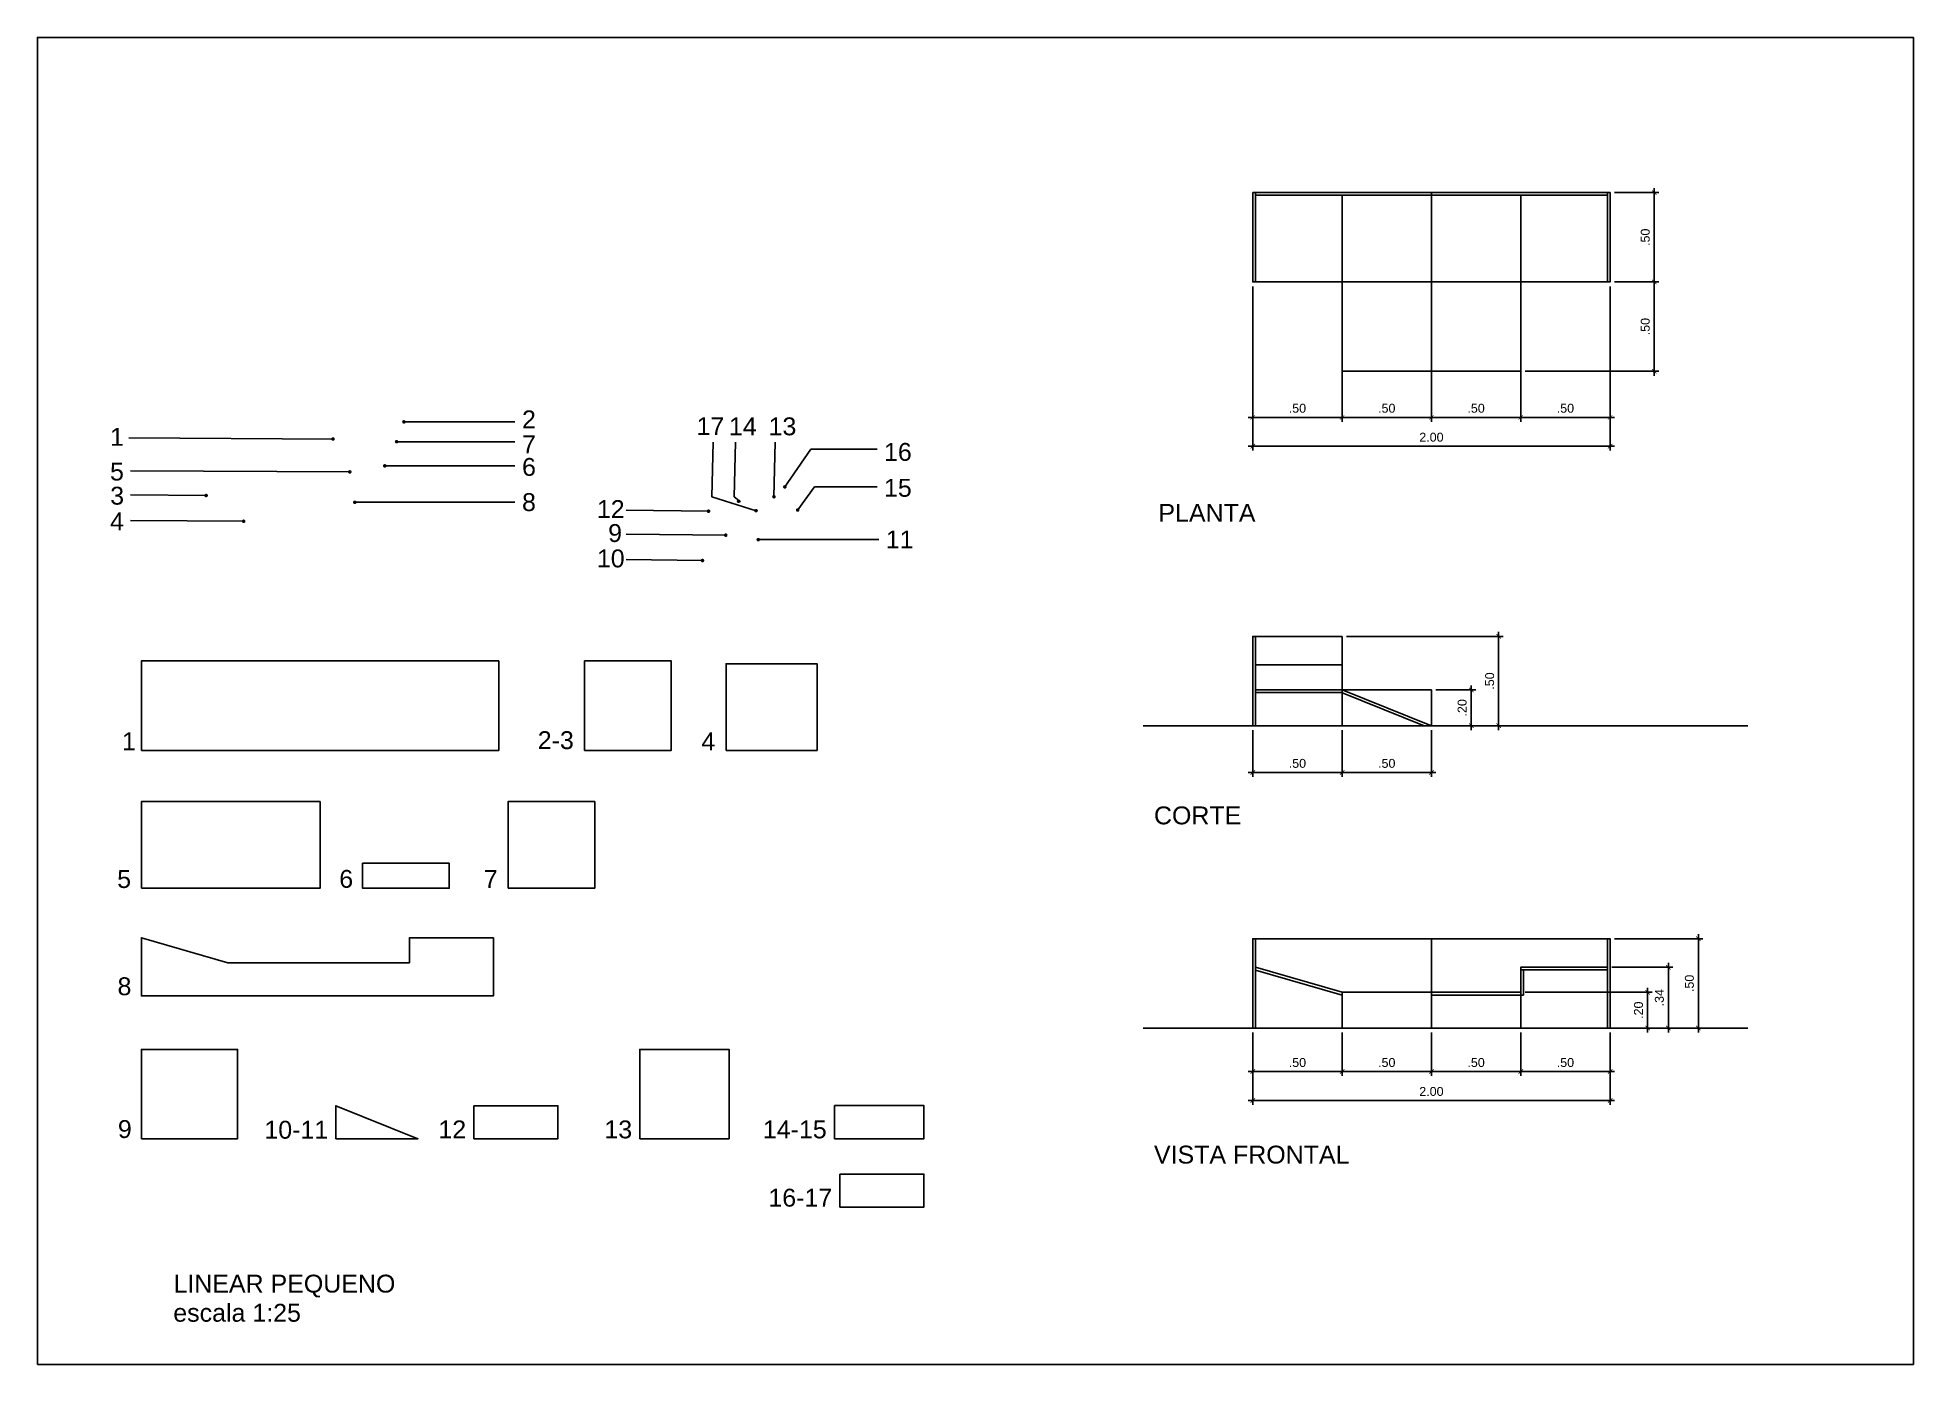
# Model space of a CAD drawing. Header units: metres. Extents: x 0.7 to 73.1, y 0.5 to 38.5.
# Drawn here: x 0.68 to 11.18, y 0.5 to 7.92 of the extents above; entities outside this region: 5.
import ezdxf

# ---------------------------------------------------------------- set-up
doc = ezdxf.new("R2010")
doc.units = ezdxf.units.M
doc.header["$LTSCALE"] = 0.05
doc.header["$MEASUREMENT"] = 0
for name, color, linetype in [('2D-CHAMADAS', 7, 'Continuous'), ('AR-MOBILIARIO', 7, 'Continuous'), ('FLIP_COTA', 1, 'Continuous'), ('FLIP_TXT_02', 2, 'Continuous'), ('UR-CALÇADAS', 7, 'Continuous')]:
    doc.layers.add(name, color=color, linetype=linetype)
doc.styles.add('080-ARIAL-100', font='arial.ttf', dxfattribs={"height": 0.175})
doc.styles.add('Arial', font='arial.ttf')
doc.dimstyles.new('PADR025', dxfattribs={"dimscale": 0, "dimtxt": 0.05, "dimasz": 0.025, "dimexe": 0.025, "dimexo": 0.025, "dimgap": 0.025, "dimtad": 1, "dimzin": 5, "dimdsep": 46, "dimtxsty": 'Arial', "dimblk1": 'ARCHTICK', "dimblk2": 'ARCHTICK', "dimsah": 1, "dimcen": 0.025, "dimdle": 0.025, "dimclrd": 12, "dimclre": 12, "dimclrt": 12, "dimadec": 0, "dimazin": 0, "dimtfac": 1, "dimtix": 1, "dimtmove": 2, "dimatfit": 3, "dimldrblk": 'ORIGIN', "dimfxl": 0.05, "dimtolj": 1, "dimtzin": 5, "dimarcsym": 0})
pattern_1 = [(10, (0, 0), (-0.01562834, 0.0886327), [])]

# ---------------------------------------------------------------- blocks, each defined once
blk = doc.blocks.new('_ArchTick')
at = {"color": 0, "linetype": 'ByBlock', "const_width": 0.15}
blk.add_lwpolyline([(-0.5, -0.5), (0.5, 0.5)], dxfattribs=at)
blk = doc.blocks.new('*D68')
at = {"layer": 'DEFPOINTS', "color": 0, "ltscale": 10, "transparency": 16777216}
for p in [(9.465, 2.721), (9.806, 2.721), (9.98, 2.381)]:
    blk.add_point(p, dxfattribs=at)
at = {"layer": 'FLIP_COTA', "color": 12, "lineweight": -2, "ltscale": 10, "transparency": 16777216}
for p, q in [((9.806, 2.356), (9.806, 2.746)), ((9.49, 2.721), (9.831, 2.721)), ((9.955, 2.381), (9.781, 2.381))]:
    blk.add_line(p, q, dxfattribs=at)
at = {"layer": 'FLIP_COTA', "color": 12, "lineweight": -2, "ltscale": 10, "transparency": 16777216, "xscale": 0.025, "yscale": 0.025, "zscale": 0.025}
for p, rotation in [((9.806, 2.721), 90), ((9.806, 2.381), 270)]:
    blk.add_blockref('_ArchTick', p, dxfattribs=dict(at, rotation=rotation))
at = {"layer": 'FLIP_COTA', "color": 12, "ltscale": 10, "transparency": 16777216, "insert": (9.756, 2.551), "char_height": 0.05, "attachment_point": 5, "rotation": 90, "style": 'Arial'}
blk.add_mtext('\\A1;.34', dxfattribs=at)
blk = doc.blocks.new('_Origin')
at = {"color": 0, "linetype": 'ByBlock', "lineweight": -2}
blk.add_line((0, 0), (-1, 0), dxfattribs=at)
blk.add_circle((0, 0), 0.5, dxfattribs=at)
blk = doc.blocks.new('*D69')
at = {"layer": 'DEFPOINTS', "color": 0, "ltscale": 10, "transparency": 16777216}
for p in [(7.48, 2.381), (7.98, 2.381), (7.98, 2.138)]:
    blk.add_point(p, dxfattribs=at)
at = {"layer": 'FLIP_COTA', "color": 12, "lineweight": -2, "ltscale": 10, "transparency": 16777216}
for p, q in [((7.48, 2.356), (7.48, 2.113)), ((7.98, 2.356), (7.98, 2.113)), ((7.455, 2.138), (8.005, 2.138))]:
    blk.add_line(p, q, dxfattribs=at)
at = {"layer": 'FLIP_COTA', "color": 12, "lineweight": -2, "ltscale": 10, "transparency": 16777216, "xscale": 0.025, "yscale": 0.025, "zscale": 0.025, "rotation": 180}
blk.add_blockref('_ArchTick', (7.48, 2.138), dxfattribs=at)
at = {"layer": 'FLIP_COTA', "color": 12, "lineweight": -2, "ltscale": 10, "transparency": 16777216, "xscale": 0.025, "yscale": 0.025, "zscale": 0.025}
blk.add_blockref('_ArchTick', (7.98, 2.138), dxfattribs=at)
at = {"layer": 'FLIP_COTA', "color": 12, "ltscale": 10, "transparency": 16777216, "insert": (7.73, 2.188), "char_height": 0.05, "attachment_point": 5, "style": 'Arial'}
blk.add_mtext('\\A1;.50', dxfattribs=at)
blk = doc.blocks.new('*D70')
at = {"layer": 'DEFPOINTS', "color": 0, "ltscale": 10, "transparency": 16777216}
for p in [(7.98, 2.381), (8.48, 2.381), (8.48, 2.138)]:
    blk.add_point(p, dxfattribs=at)
at = {"layer": 'FLIP_COTA', "color": 12, "lineweight": -2, "ltscale": 10, "transparency": 16777216}
for p, q in [((7.98, 2.356), (7.98, 2.113)), ((8.48, 2.356), (8.48, 2.113)), ((7.955, 2.138), (8.505, 2.138))]:
    blk.add_line(p, q, dxfattribs=at)
at = {"layer": 'FLIP_COTA', "color": 12, "lineweight": -2, "ltscale": 10, "transparency": 16777216, "xscale": 0.025, "yscale": 0.025, "zscale": 0.025, "rotation": 180}
blk.add_blockref('_ArchTick', (7.98, 2.138), dxfattribs=at)
at = {"layer": 'FLIP_COTA', "color": 12, "lineweight": -2, "ltscale": 10, "transparency": 16777216, "xscale": 0.025, "yscale": 0.025, "zscale": 0.025}
blk.add_blockref('_ArchTick', (8.48, 2.138), dxfattribs=at)
at = {"layer": 'FLIP_COTA', "color": 12, "ltscale": 10, "transparency": 16777216, "insert": (8.23, 2.188), "char_height": 0.05, "attachment_point": 5, "style": 'Arial'}
blk.add_mtext('\\A1;.50', dxfattribs=at)
blk = doc.blocks.new('*D71')
at = {"layer": 'DEFPOINTS', "color": 0, "ltscale": 10, "transparency": 16777216}
for p in [(8.98, 2.381), (9.48, 2.381), (9.48, 2.138)]:
    blk.add_point(p, dxfattribs=at)
at = {"layer": 'FLIP_COTA', "color": 12, "lineweight": -2, "ltscale": 10, "transparency": 16777216}
for p, q in [((8.98, 2.356), (8.98, 2.113)), ((9.48, 2.356), (9.48, 2.113)), ((8.955, 2.138), (9.505, 2.138))]:
    blk.add_line(p, q, dxfattribs=at)
at = {"layer": 'FLIP_COTA', "color": 12, "lineweight": -2, "ltscale": 10, "transparency": 16777216, "xscale": 0.025, "yscale": 0.025, "zscale": 0.025, "rotation": 180}
blk.add_blockref('_ArchTick', (8.98, 2.138), dxfattribs=at)
at = {"layer": 'FLIP_COTA', "color": 12, "lineweight": -2, "ltscale": 10, "transparency": 16777216, "xscale": 0.025, "yscale": 0.025, "zscale": 0.025}
blk.add_blockref('_ArchTick', (9.48, 2.138), dxfattribs=at)
at = {"layer": 'FLIP_COTA', "color": 12, "ltscale": 10, "transparency": 16777216, "insert": (9.23, 2.188), "char_height": 0.05, "attachment_point": 5, "style": 'Arial'}
blk.add_mtext('\\A1;.50', dxfattribs=at)
blk = doc.blocks.new('*D72')
at = {"layer": 'DEFPOINTS', "color": 0, "ltscale": 10, "transparency": 16777216}
for p in [(7.48, 2.381), (9.48, 2.381), (9.48, 1.976)]:
    blk.add_point(p, dxfattribs=at)
at = {"layer": 'FLIP_COTA', "color": 12, "lineweight": -2, "ltscale": 10, "transparency": 16777216}
for p, q in [((7.48, 2.356), (7.48, 1.951)), ((9.48, 2.356), (9.48, 1.951)), ((7.455, 1.976), (9.505, 1.976))]:
    blk.add_line(p, q, dxfattribs=at)
at = {"layer": 'FLIP_COTA', "color": 12, "lineweight": -2, "ltscale": 10, "transparency": 16777216, "xscale": 0.025, "yscale": 0.025, "zscale": 0.025, "rotation": 180}
blk.add_blockref('_ArchTick', (7.48, 1.976), dxfattribs=at)
at = {"layer": 'FLIP_COTA', "color": 12, "lineweight": -2, "ltscale": 10, "transparency": 16777216, "xscale": 0.025, "yscale": 0.025, "zscale": 0.025}
blk.add_blockref('_ArchTick', (9.48, 1.976), dxfattribs=at)
at = {"layer": 'FLIP_COTA', "color": 12, "ltscale": 10, "transparency": 16777216, "insert": (8.48, 2.026), "char_height": 0.05, "attachment_point": 5, "style": 'Arial'}
blk.add_mtext('\\A1;2.00', dxfattribs=at)
blk = doc.blocks.new('*D73')
at = {"layer": 'DEFPOINTS', "color": 0, "ltscale": 10, "transparency": 16777216}
for p in [(8.48, 2.381), (8.98, 2.381), (8.98, 2.138)]:
    blk.add_point(p, dxfattribs=at)
at = {"layer": 'FLIP_COTA', "color": 12, "lineweight": -2, "ltscale": 10, "transparency": 16777216}
for p, q in [((8.48, 2.356), (8.48, 2.113)), ((8.98, 2.356), (8.98, 2.113)), ((8.455, 2.138), (9.005, 2.138))]:
    blk.add_line(p, q, dxfattribs=at)
at = {"layer": 'FLIP_COTA', "color": 12, "lineweight": -2, "ltscale": 10, "transparency": 16777216, "xscale": 0.025, "yscale": 0.025, "zscale": 0.025, "rotation": 180}
blk.add_blockref('_ArchTick', (8.48, 2.138), dxfattribs=at)
at = {"layer": 'FLIP_COTA', "color": 12, "lineweight": -2, "ltscale": 10, "transparency": 16777216, "xscale": 0.025, "yscale": 0.025, "zscale": 0.025}
blk.add_blockref('_ArchTick', (8.98, 2.138), dxfattribs=at)
at = {"layer": 'FLIP_COTA', "color": 12, "ltscale": 10, "transparency": 16777216, "insert": (8.73, 2.188), "char_height": 0.05, "attachment_point": 5, "style": 'Arial'}
blk.add_mtext('\\A1;.50', dxfattribs=at)
blk = doc.blocks.new('*D74')
at = {"layer": 'DEFPOINTS', "color": 0, "ltscale": 10, "transparency": 16777216}
for p in [(9.48, 2.881), (9.974, 2.881), (9.98, 2.381)]:
    blk.add_point(p, dxfattribs=at)
at = {"layer": 'FLIP_COTA', "color": 12, "lineweight": -2, "ltscale": 10, "transparency": 16777216}
for p, q in [((9.505, 2.881), (9.999, 2.881)), ((9.974, 2.356), (9.974, 2.906)), ((9.955, 2.381), (9.949, 2.381))]:
    blk.add_line(p, q, dxfattribs=at)
at = {"layer": 'FLIP_COTA', "color": 12, "lineweight": -2, "ltscale": 10, "transparency": 16777216, "xscale": 0.025, "yscale": 0.025, "zscale": 0.025}
for p, rotation in [((9.974, 2.881), 90), ((9.974, 2.381), 270)]:
    blk.add_blockref('_ArchTick', p, dxfattribs=dict(at, rotation=rotation))
at = {"layer": 'FLIP_COTA', "color": 12, "ltscale": 10, "transparency": 16777216, "insert": (9.924, 2.631), "char_height": 0.05, "attachment_point": 5, "rotation": 90, "style": 'Arial'}
blk.add_mtext('\\A1;.50', dxfattribs=at)
blk = doc.blocks.new('*D75')
at = {"layer": 'DEFPOINTS', "color": 0, "ltscale": 10, "transparency": 16777216}
for p in [(8.98, 2.581), (9.69, 2.581), (9.863, 2.381)]:
    blk.add_point(p, dxfattribs=at)
at = {"layer": 'FLIP_COTA', "color": 12, "lineweight": -2, "ltscale": 10, "transparency": 16777216}
for p, q in [((9.005, 2.581), (9.715, 2.581)), ((9.69, 2.356), (9.69, 2.606)), ((9.838, 2.381), (9.665, 2.381))]:
    blk.add_line(p, q, dxfattribs=at)
at = {"layer": 'FLIP_COTA', "color": 12, "lineweight": -2, "ltscale": 10, "transparency": 16777216, "xscale": 0.025, "yscale": 0.025, "zscale": 0.025}
for p, rotation in [((9.69, 2.581), 90), ((9.69, 2.381), 270)]:
    blk.add_blockref('_ArchTick', p, dxfattribs=dict(at, rotation=rotation))
at = {"layer": 'FLIP_COTA', "color": 12, "ltscale": 10, "transparency": 16777216, "insert": (9.639, 2.481), "char_height": 0.05, "attachment_point": 5, "rotation": 90, "style": 'Arial'}
blk.add_mtext('\\A1;.20', dxfattribs=at)
blk = doc.blocks.new('*D76')
at = {"layer": 'DEFPOINTS', "color": 0, "ltscale": 10, "transparency": 16777216}
for p in [(7.98, 6.556), (8.48, 6.556), (8.48, 5.798)]:
    blk.add_point(p, dxfattribs=at)
at = {"layer": 'FLIP_COTA', "color": 12, "lineweight": -2, "ltscale": 10, "transparency": 16777216}
for p, q in [((7.98, 6.531), (7.98, 5.773)), ((8.48, 6.531), (8.48, 5.773)), ((7.955, 5.798), (8.505, 5.798))]:
    blk.add_line(p, q, dxfattribs=at)
at = {"layer": 'FLIP_COTA', "color": 12, "lineweight": -2, "ltscale": 10, "transparency": 16777216, "xscale": 0.025, "yscale": 0.025, "zscale": 0.025, "rotation": 180}
blk.add_blockref('_ArchTick', (7.98, 5.798), dxfattribs=at)
at = {"layer": 'FLIP_COTA', "color": 12, "lineweight": -2, "ltscale": 10, "transparency": 16777216, "xscale": 0.025, "yscale": 0.025, "zscale": 0.025}
blk.add_blockref('_ArchTick', (8.48, 5.798), dxfattribs=at)
at = {"layer": 'FLIP_COTA', "color": 12, "ltscale": 10, "transparency": 16777216, "insert": (8.23, 5.849), "char_height": 0.05, "attachment_point": 5, "style": 'Arial'}
blk.add_mtext('\\A1;.50', dxfattribs=at)
blk = doc.blocks.new('*D77')
at = {"layer": 'DEFPOINTS', "color": 0, "ltscale": 10, "transparency": 16777216}
for p in [(7.48, 6.556), (9.48, 6.556), (9.48, 5.637)]:
    blk.add_point(p, dxfattribs=at)
at = {"layer": 'FLIP_COTA', "color": 12, "lineweight": -2, "ltscale": 10, "transparency": 16777216}
for p, q in [((7.48, 6.531), (7.48, 5.612)), ((9.48, 6.531), (9.48, 5.612)), ((7.455, 5.637), (9.505, 5.637))]:
    blk.add_line(p, q, dxfattribs=at)
at = {"layer": 'FLIP_COTA', "color": 12, "lineweight": -2, "ltscale": 10, "transparency": 16777216, "xscale": 0.025, "yscale": 0.025, "zscale": 0.025, "rotation": 180}
blk.add_blockref('_ArchTick', (7.48, 5.637), dxfattribs=at)
at = {"layer": 'FLIP_COTA', "color": 12, "lineweight": -2, "ltscale": 10, "transparency": 16777216, "xscale": 0.025, "yscale": 0.025, "zscale": 0.025}
blk.add_blockref('_ArchTick', (9.48, 5.637), dxfattribs=at)
at = {"layer": 'FLIP_COTA', "color": 12, "ltscale": 10, "transparency": 16777216, "insert": (8.48, 5.687), "char_height": 0.05, "attachment_point": 5, "style": 'Arial'}
blk.add_mtext('\\A1;2.00', dxfattribs=at)
blk = doc.blocks.new('*D78')
at = {"layer": 'DEFPOINTS', "color": 0, "ltscale": 10, "transparency": 16777216}
for p in [(7.48, 6.556), (7.98, 6.556), (7.98, 5.798)]:
    blk.add_point(p, dxfattribs=at)
at = {"layer": 'FLIP_COTA', "color": 12, "lineweight": -2, "ltscale": 10, "transparency": 16777216}
for p, q in [((7.48, 6.531), (7.48, 5.773)), ((7.98, 6.531), (7.98, 5.773)), ((7.455, 5.798), (8.005, 5.798))]:
    blk.add_line(p, q, dxfattribs=at)
at = {"layer": 'FLIP_COTA', "color": 12, "lineweight": -2, "ltscale": 10, "transparency": 16777216, "xscale": 0.025, "yscale": 0.025, "zscale": 0.025, "rotation": 180}
blk.add_blockref('_ArchTick', (7.48, 5.798), dxfattribs=at)
at = {"layer": 'FLIP_COTA', "color": 12, "lineweight": -2, "ltscale": 10, "transparency": 16777216, "xscale": 0.025, "yscale": 0.025, "zscale": 0.025}
blk.add_blockref('_ArchTick', (7.98, 5.798), dxfattribs=at)
at = {"layer": 'FLIP_COTA', "color": 12, "ltscale": 10, "transparency": 16777216, "insert": (7.73, 5.849), "char_height": 0.05, "attachment_point": 5, "style": 'Arial'}
blk.add_mtext('\\A1;.50', dxfattribs=at)
blk = doc.blocks.new('*D79')
at = {"layer": 'DEFPOINTS', "color": 0, "ltscale": 10, "transparency": 16777216}
for p in [(8.98, 6.556), (9.48, 6.556), (9.48, 5.798)]:
    blk.add_point(p, dxfattribs=at)
at = {"layer": 'FLIP_COTA', "color": 12, "lineweight": -2, "ltscale": 10, "transparency": 16777216}
for p, q in [((8.98, 6.531), (8.98, 5.773)), ((9.48, 6.531), (9.48, 5.773)), ((8.955, 5.798), (9.505, 5.798))]:
    blk.add_line(p, q, dxfattribs=at)
at = {"layer": 'FLIP_COTA', "color": 12, "lineweight": -2, "ltscale": 10, "transparency": 16777216, "xscale": 0.025, "yscale": 0.025, "zscale": 0.025, "rotation": 180}
blk.add_blockref('_ArchTick', (8.98, 5.798), dxfattribs=at)
at = {"layer": 'FLIP_COTA', "color": 12, "lineweight": -2, "ltscale": 10, "transparency": 16777216, "xscale": 0.025, "yscale": 0.025, "zscale": 0.025}
blk.add_blockref('_ArchTick', (9.48, 5.798), dxfattribs=at)
at = {"layer": 'FLIP_COTA', "color": 12, "ltscale": 10, "transparency": 16777216, "insert": (9.23, 5.849), "char_height": 0.05, "attachment_point": 5, "style": 'Arial'}
blk.add_mtext('\\A1;.50', dxfattribs=at)
blk = doc.blocks.new('*D80')
at = {"layer": 'DEFPOINTS', "color": 0, "ltscale": 10, "transparency": 16777216}
for p in [(8.48, 6.556), (8.98, 6.556), (8.98, 5.798)]:
    blk.add_point(p, dxfattribs=at)
at = {"layer": 'FLIP_COTA', "color": 12, "lineweight": -2, "ltscale": 10, "transparency": 16777216}
for p, q in [((8.48, 6.531), (8.48, 5.773)), ((8.98, 6.531), (8.98, 5.773)), ((8.455, 5.798), (9.005, 5.798))]:
    blk.add_line(p, q, dxfattribs=at)
at = {"layer": 'FLIP_COTA', "color": 12, "lineweight": -2, "ltscale": 10, "transparency": 16777216, "xscale": 0.025, "yscale": 0.025, "zscale": 0.025, "rotation": 180}
blk.add_blockref('_ArchTick', (8.48, 5.798), dxfattribs=at)
at = {"layer": 'FLIP_COTA', "color": 12, "lineweight": -2, "ltscale": 10, "transparency": 16777216, "xscale": 0.025, "yscale": 0.025, "zscale": 0.025}
blk.add_blockref('_ArchTick', (8.98, 5.798), dxfattribs=at)
at = {"layer": 'FLIP_COTA', "color": 12, "ltscale": 10, "transparency": 16777216, "insert": (8.73, 5.849), "char_height": 0.05, "attachment_point": 5, "style": 'Arial'}
blk.add_mtext('\\A1;.50', dxfattribs=at)
blk = doc.blocks.new('*D81')
at = {"layer": 'DEFPOINTS', "color": 0, "ltscale": 10, "transparency": 16777216}
for p in [(9.48, 7.056), (9.727, 7.056), (9.48, 6.556)]:
    blk.add_point(p, dxfattribs=at)
at = {"layer": 'FLIP_COTA', "color": 12, "lineweight": -2, "ltscale": 10, "transparency": 16777216}
for p, q in [((9.505, 7.056), (9.752, 7.056)), ((9.727, 6.531), (9.727, 7.081)), ((9.505, 6.556), (9.752, 6.556))]:
    blk.add_line(p, q, dxfattribs=at)
at = {"layer": 'FLIP_COTA', "color": 12, "lineweight": -2, "ltscale": 10, "transparency": 16777216, "xscale": 0.025, "yscale": 0.025, "zscale": 0.025}
for p, rotation in [((9.727, 7.056), 90), ((9.727, 6.556), 270)]:
    blk.add_blockref('_ArchTick', p, dxfattribs=dict(at, rotation=rotation))
at = {"layer": 'FLIP_COTA', "color": 12, "ltscale": 10, "transparency": 16777216, "insert": (9.677, 6.806), "char_height": 0.05, "attachment_point": 5, "rotation": 90, "style": 'Arial'}
blk.add_mtext('\\A1;.50', dxfattribs=at)
blk = doc.blocks.new('*D82')
at = {"layer": 'DEFPOINTS', "color": 0, "ltscale": 10, "transparency": 16777216}
for p in [(9.48, 6.556), (9.727, 6.556), (8.98, 6.056)]:
    blk.add_point(p, dxfattribs=at)
at = {"layer": 'FLIP_COTA', "color": 12, "lineweight": -2, "ltscale": 10, "transparency": 16777216}
for p, q in [((9.505, 6.556), (9.752, 6.556)), ((9.727, 6.031), (9.727, 6.581)), ((9.005, 6.056), (9.752, 6.056))]:
    blk.add_line(p, q, dxfattribs=at)
at = {"layer": 'FLIP_COTA', "color": 12, "lineweight": -2, "ltscale": 10, "transparency": 16777216, "xscale": 0.025, "yscale": 0.025, "zscale": 0.025}
for p, rotation in [((9.727, 6.556), 90), ((9.727, 6.056), 270)]:
    blk.add_blockref('_ArchTick', p, dxfattribs=dict(at, rotation=rotation))
at = {"layer": 'FLIP_COTA', "color": 12, "ltscale": 10, "transparency": 16777216, "insert": (9.677, 6.306), "char_height": 0.05, "attachment_point": 5, "rotation": 90, "style": 'Arial'}
blk.add_mtext('\\A1;.50', dxfattribs=at)
blk = doc.blocks.new('*D83')
at = {"layer": 'DEFPOINTS', "color": 0, "ltscale": 10, "transparency": 16777216}
for p in [(7.48, 4.073), (7.98, 4.073), (7.98, 3.811)]:
    blk.add_point(p, dxfattribs=at)
at = {"layer": 'FLIP_COTA', "color": 12, "lineweight": -2, "ltscale": 10, "transparency": 16777216}
for p, q in [((7.48, 4.048), (7.48, 3.786)), ((7.98, 4.048), (7.98, 3.786)), ((7.455, 3.811), (8.005, 3.811))]:
    blk.add_line(p, q, dxfattribs=at)
at = {"layer": 'FLIP_COTA', "color": 12, "lineweight": -2, "ltscale": 10, "transparency": 16777216, "xscale": 0.025, "yscale": 0.025, "zscale": 0.025, "rotation": 180}
blk.add_blockref('_ArchTick', (7.48, 3.811), dxfattribs=at)
at = {"layer": 'FLIP_COTA', "color": 12, "lineweight": -2, "ltscale": 10, "transparency": 16777216, "xscale": 0.025, "yscale": 0.025, "zscale": 0.025}
blk.add_blockref('_ArchTick', (7.98, 3.811), dxfattribs=at)
at = {"layer": 'FLIP_COTA', "color": 12, "ltscale": 10, "transparency": 16777216, "insert": (7.73, 3.862), "char_height": 0.05, "attachment_point": 5, "style": 'Arial'}
blk.add_mtext('\\A1;.50', dxfattribs=at)
blk = doc.blocks.new('*D84')
at = {"layer": 'DEFPOINTS', "color": 0, "ltscale": 10, "transparency": 16777216}
for p in [(7.98, 4.073), (8.48, 4.073), (8.48, 3.811)]:
    blk.add_point(p, dxfattribs=at)
at = {"layer": 'FLIP_COTA', "color": 12, "lineweight": -2, "ltscale": 10, "transparency": 16777216}
for p, q in [((7.98, 4.048), (7.98, 3.786)), ((8.48, 4.048), (8.48, 3.786)), ((7.955, 3.811), (8.505, 3.811))]:
    blk.add_line(p, q, dxfattribs=at)
at = {"layer": 'FLIP_COTA', "color": 12, "lineweight": -2, "ltscale": 10, "transparency": 16777216, "xscale": 0.025, "yscale": 0.025, "zscale": 0.025, "rotation": 180}
blk.add_blockref('_ArchTick', (7.98, 3.811), dxfattribs=at)
at = {"layer": 'FLIP_COTA', "color": 12, "lineweight": -2, "ltscale": 10, "transparency": 16777216, "xscale": 0.025, "yscale": 0.025, "zscale": 0.025}
blk.add_blockref('_ArchTick', (8.48, 3.811), dxfattribs=at)
at = {"layer": 'FLIP_COTA', "color": 12, "ltscale": 10, "transparency": 16777216, "insert": (8.23, 3.862), "char_height": 0.05, "attachment_point": 5, "style": 'Arial'}
blk.add_mtext('\\A1;.50', dxfattribs=at)
blk = doc.blocks.new('*D85')
at = {"layer": 'DEFPOINTS', "color": 0, "ltscale": 10, "transparency": 16777216}
for p in [(7.98, 4.573), (8.856, 4.573), (7.98, 4.073)]:
    blk.add_point(p, dxfattribs=at)
at = {"layer": 'FLIP_COTA', "color": 12, "lineweight": -2, "ltscale": 10, "transparency": 16777216}
for p, q in [((8.005, 4.573), (8.881, 4.573)), ((8.856, 4.048), (8.856, 4.598)), ((8.005, 4.073), (8.881, 4.073))]:
    blk.add_line(p, q, dxfattribs=at)
at = {"layer": 'FLIP_COTA', "color": 12, "lineweight": -2, "ltscale": 10, "transparency": 16777216, "xscale": 0.025, "yscale": 0.025, "zscale": 0.025}
for p, rotation in [((8.856, 4.573), 90), ((8.856, 4.073), 270)]:
    blk.add_blockref('_ArchTick', p, dxfattribs=dict(at, rotation=rotation))
at = {"layer": 'FLIP_COTA', "color": 12, "ltscale": 10, "transparency": 16777216, "insert": (8.806, 4.323), "char_height": 0.05, "attachment_point": 5, "rotation": 90, "style": 'Arial'}
blk.add_mtext('\\A1;.50', dxfattribs=at)
blk = doc.blocks.new('*D86')
at = {"layer": 'DEFPOINTS', "color": 0, "ltscale": 10, "transparency": 16777216}
for p in [(8.48, 4.273), (8.703, 4.273), (7.827, 4.073)]:
    blk.add_point(p, dxfattribs=at)
at = {"layer": 'FLIP_COTA', "color": 12, "lineweight": -2, "ltscale": 10, "transparency": 16777216}
for p, q in [((8.505, 4.273), (8.728, 4.273)), ((8.703, 4.048), (8.703, 4.298)), ((7.852, 4.073), (8.728, 4.073))]:
    blk.add_line(p, q, dxfattribs=at)
at = {"layer": 'FLIP_COTA', "color": 12, "lineweight": -2, "ltscale": 10, "transparency": 16777216, "xscale": 0.025, "yscale": 0.025, "zscale": 0.025}
for p, rotation in [((8.703, 4.273), 90), ((8.703, 4.073), 270)]:
    blk.add_blockref('_ArchTick', p, dxfattribs=dict(at, rotation=rotation))
at = {"layer": 'FLIP_COTA', "color": 12, "ltscale": 10, "transparency": 16777216, "insert": (8.652, 4.173), "char_height": 0.05, "attachment_point": 5, "rotation": 90, "style": 'Arial'}
blk.add_mtext('\\A1;.20', dxfattribs=at)

msp = doc.modelspace()

# ---------------------------------------------------------------- hatches: boundary and pattern name
at = {"layer": 'AR-MOBILIARIO', "linetype": 'Continuous', "lineweight": 0, "true_color": 0x5d5d5d}
h = msp.add_hatch(dxfattribs=at)
h.set_pattern_fill('MADEIRA_1', color=251, style=0, pattern_type=2)
h.set_pattern_definition(pattern_1)
h.paths.add_polyline_path([(35.991, 24.851), (35.978, 24.867), (35.532, 24.762), (35.533, 24.751), (35.539, 24.746), (35.547, 24.747)])
h = msp.add_hatch(dxfattribs=at)
h.set_pattern_fill('MADEIRA_1', color=251, style=0, pattern_type=2)
h.set_pattern_definition(pattern_1)
h.paths.add_polyline_path([(35.53, 24.777), (35.537, 24.764), (35.544, 24.765)])
h = msp.add_hatch(dxfattribs=at)
h.set_pattern_fill('MADEIRA_1', color=251, style=0, pattern_type=2)
h.set_pattern_definition(pattern_1)
h.paths.add_polyline_path([(35.532, 24.762), (35.537, 24.764), (35.53, 24.777)])
h = msp.add_hatch(dxfattribs=at)
h.set_pattern_fill('MADEIRA_1', color=251, style=0, pattern_type=2)
h.set_pattern_definition(pattern_1)
h.paths.add_polyline_path([(35.863, 24.471), (35.865, 24.493), (35.858, 24.499), (35.841, 24.489)])
at = {"layer": 'UR-CALÇADAS', "linetype": 'Continuous', "lineweight": 0, "true_color": 0x55697f}
msp.add_hatch(color=147, dxfattribs=at).paths.add_polyline_path([(73.119, 38.452), (73.103, 38.424, 0.005311)])

# ---------------------------------------------------------------- linework, layer by layer
at = {"layer": '2D-CHAMADAS', "color": 2}
for p, q in [((7.98, 6.556), (7.98, 7.041)), ((7.98, 6.556), (7.98, 7.041)), ((8.98, 6.556), (8.98, 7.041)), ((9.48, 6.556), (9.48, 7.041)), ((7.48, 4.573), (7.98, 4.573)), ((7.98, 4.573), (7.98, 4.073)), ((7.495, 4.273), (7.98, 4.273)), ((7.98, 4.273), (8.48, 4.073)), ((7.48, 4.073), (8.48, 4.073)), ((8.48, 2.881), (7.48, 2.881)), ((8.48, 2.581), (8.48, 2.881)), ((8.48, 2.581), (8.48, 2.881)), ((8.48, 2.581), (8.48, 2.881)), ((8.48, 2.581), (8.48, 2.881)), ((8.48, 2.881), (9.48, 2.881)), ((7.98, 2.581), (7.495, 2.721))]:
    msp.add_line(p, q, dxfattribs=at)
at = {"layer": '2D-CHAMADAS', "color": 1}
for p, q in [((1.19, 5.684), (2.332, 5.677)), ((2.729, 5.773), (3.35, 5.773)), ((2.688, 5.662), (3.35, 5.662)), ((4.459, 5.66), (4.452, 5.354)), ((4.584, 5.66), (4.578, 5.354)), ((4.806, 5.66), (4.8, 5.354)), ((5.007, 5.62), (4.858, 5.404)), ((5.007, 5.62), (5.377, 5.62)), ((1.199, 5.5), (2.426, 5.493)), ((2.622, 5.527), (3.35, 5.527)), ((1.199, 5.364), (1.622, 5.361)), ((5.027, 5.41), (4.933, 5.28)), ((5.027, 5.41), (5.377, 5.41)), ((2.454, 5.323), (3.35, 5.323)), ((3.972, 5.279), (4.434, 5.273)), ((4.452, 5.354), (4.7, 5.276)), ((4.578, 5.354), (4.612, 5.326)), ((1.199, 5.221), (1.832, 5.217)), ((3.972, 5.145), (4.53, 5.139)), ((4.712, 5.114), (5.387, 5.114)), ((3.972, 5.003), (4.4, 4.997)), ((7.495, 4.413), (7.98, 4.413)), ((7.495, 4.258), (7.977, 4.258)), ((7.977, 4.258), (8.44, 4.073)), ((7.98, 4.273), (8.48, 4.273)), ((8.48, 4.073), (8.48, 4.273)), ((7.98, 2.565), (7.495, 2.705)), ((8.98, 2.706), (9.465, 2.706)), ((8.48, 2.566), (8.98, 2.566))]:
    msp.add_line(p, q, dxfattribs=at)
at = {"layer": '2D-CHAMADAS', "color": 4}
for p, q in [((6.867, 4.073), (10.251, 4.073)), ((6.867, 2.381), (10.251, 2.381))]:
    msp.add_line(p, q, dxfattribs=at)
at = {"layer": '2D-CHAMADAS', "color": 2}
for points in [[(7.48, 7.056), (7.495, 7.056), (7.495, 6.556), (7.48, 6.556)], [(7.495, 7.056), (8.48, 7.056), (8.48, 7.041), (7.495, 7.041)], [(7.495, 7.041), (8.48, 7.041), (8.48, 6.556), (7.495, 6.556)], [(9.465, 7.056), (8.48, 7.056), (8.48, 7.041), (9.465, 7.041)], [(9.465, 7.041), (8.48, 7.041), (8.48, 6.556), (9.465, 6.556)], [(9.48, 7.056), (9.465, 7.056), (9.465, 6.556), (9.48, 6.556)], [(7.98, 6.056), (8.48, 6.056), (8.48, 6.556), (7.98, 6.556)], [(8.48, 6.056), (8.98, 6.056), (8.98, 6.556), (8.48, 6.556)], [(7.495, 4.073), (7.48, 4.073), (7.48, 4.573), (7.495, 4.573)], [(1.26, 3.935), (3.26, 3.935), (3.26, 4.435), (1.26, 4.435)], [(3.74, 3.935), (4.225, 3.935), (4.225, 4.435), (3.74, 4.435)], [(4.532, 3.935), (5.041, 3.935), (5.041, 4.42), (4.532, 4.42)], [(1.26, 3.163), (2.26, 3.163), (2.26, 3.648), (1.26, 3.648)], [(3.312, 3.163), (3.797, 3.163), (3.797, 3.648), (3.312, 3.648)], [(2.498, 3.303), (2.498, 3.163), (2.983, 3.163), (2.983, 3.303)], [(2.76, 2.746), (2.76, 2.886), (3.23, 2.886), (3.23, 2.561), (1.26, 2.561), (1.26, 2.886), (1.743, 2.746)], [(7.495, 2.881), (7.48, 2.881), (7.48, 2.381), (7.495, 2.381)], [(9.465, 2.881), (9.48, 2.881), (9.48, 2.381), (9.465, 2.381)], [(8.98, 2.381), (9.465, 2.381), (9.465, 2.721), (8.98, 2.721)], [(7.98, 2.581), (8.48, 2.581), (8.48, 2.381), (7.98, 2.381)], [(8.98, 2.581), (8.48, 2.581), (8.48, 2.381), (8.98, 2.381)], [(1.26, 1.762), (1.798, 1.762), (1.798, 2.262), (1.26, 2.262)], [(4.049, 1.762), (4.549, 1.762), (4.549, 2.262), (4.049, 2.262)], [(3.121, 1.946), (3.121, 1.762), (3.591, 1.762), (3.591, 1.946)], [(5.139, 1.947), (5.639, 1.947), (5.639, 1.762), (5.139, 1.762)], [(5.169, 1.564), (5.639, 1.564), (5.639, 1.379), (5.169, 1.379)]]:
    msp.add_lwpolyline(points, close=True, dxfattribs=at)
at = {"layer": '2D-CHAMADAS', "color": 1, "const_width": 0.01}
for points in [[(2.724, 5.773, 1), (2.734, 5.773, 1)], [(2.327, 5.677, 1), (2.337, 5.677, 1)], [(2.683, 5.662, 1), (2.693, 5.662, 1)], [(2.421, 5.493, 1), (2.431, 5.493, 1)], [(2.617, 5.527, 1), (2.627, 5.527, 1)], [(1.617, 5.361, 1), (1.627, 5.361, 1)], [(4.795, 5.354, 1), (4.805, 5.354, 1)], [(4.856, 5.409, 1), (4.866, 5.409, 1)], [(2.449, 5.323, 1), (2.459, 5.323, 1)], [(4.429, 5.273, 1), (4.439, 5.273, 1)], [(4.597, 5.329, 1), (4.607, 5.329, 1)], [(4.695, 5.276, 1), (4.705, 5.276, 1)], [(4.928, 5.28, 1), (4.938, 5.28, 1)], [(1.827, 5.217, 1), (1.837, 5.217, 1)], [(4.525, 5.139, 1), (4.535, 5.139, 1)], [(4.707, 5.114, 1), (4.717, 5.114, 1)], [(4.395, 4.997, 1), (4.405, 4.997, 1)]]:
    msp.add_lwpolyline(points, format="xyb", close=True, dxfattribs=at)
at = {"layer": '2D-CHAMADAS', "color": 1}
msp.add_lwpolyline([(8.98, 2.566), (8.995, 2.566), (8.995, 2.706), (8.98, 2.706)], close=True, dxfattribs=at)
at = {"layer": '2D-CHAMADAS', "color": 2}
msp.add_lwpolyline([(2.347, 1.762), (2.347, 1.946), (2.807, 1.762), (2.347, 1.762)], dxfattribs=at)
at = {"layer": 'DEFPOINTS'}
msp.add_lwpolyline([(0.678, 0.499), (11.178, 0.499), (11.178, 7.924), (0.678, 7.924)], close=True, dxfattribs=at)

# ---------------------------------------------------------------- texts
at = {"layer": 'FLIP_TXT_02', "char_height": 0.1, "width": 3.9314, "attachment_point": 1, "style": '080-ARIAL-100'}
for s, insert in [('2 ', (3.39, 5.837)), ('17 ', (4.367, 5.799)), ('14 ', (4.548, 5.798)), ('13 ', (4.77, 5.798)), ('1 ', (1.084, 5.739)), ('7', (3.39, 5.697)), ('6', (3.39, 5.571)), ('16', (5.416, 5.655)), ('5\\P ', (1.084, 5.545)), ('3 ', (1.085, 5.41)), ('8', (3.39, 5.374)), ('15', (5.416, 5.454)), ('4', (1.084, 5.266)), ('12 ', (3.809, 5.335)), ('PLANTA', (6.952, 5.314)), ('9 ', (3.872, 5.201)), ('11', (5.426, 5.165)), ('10 ', (3.809, 5.059)), ('1 ', (1.151, 4.036)), ('2-3 ', (3.478, 4.042)), ('4 ', (4.394, 4.035)), ('CORTE', (6.927, 3.621)), ('5', (1.124, 3.265)), ('6', (2.367, 3.266)), ('7', (3.176, 3.265)), ('8', (1.126, 2.665)), ('9', (1.128, 1.866)), ('10-11', (1.948, 1.862)), ('12 ', (2.922, 1.864)), ('13 ', (3.851, 1.864)), ('14-15\\P ', (4.738, 1.864)), ('VISTA FRONTAL', (6.927, 1.723)), ('16-17\\P ', (4.769, 1.482)), ('LINEAR PEQUENO', (1.439, 1.001)), ('escala 1:25', (1.438, 0.838))]:
    msp.add_mtext(s, dxfattribs=dict(at, insert=insert))

# ---------------------------------------------------------------- dimensions: what is measured, and where the dimension line sits
at = {"layer": 'FLIP_COTA', "ltscale": 10}
for base, p1, p2, picture, middle in [((9.727, 7.056), (9.48, 6.556), (9.48, 7.056), '*D81', (9.677, 6.806)), ((9.727, 6.556), (8.98, 6.056), (9.48, 6.556), '*D82', (9.677, 6.306)), ((8.856, 4.573), (7.98, 4.073), (7.98, 4.573), '*D85', (8.806, 4.323)), ((8.703, 4.273), (7.827, 4.073), (8.48, 4.273), '*D86', (8.652, 4.173)), ((9.974, 2.881), (9.98, 2.381), (9.48, 2.881), '*D74', (9.924, 2.631)), ((9.806, 2.721), (9.98, 2.381), (9.465, 2.721), '*D68', (9.756, 2.551)), ((9.69, 2.581), (9.863, 2.381), (8.98, 2.581), '*D75', (9.639, 2.481))]:
    dim = msp.add_linear_dim(base=base, p1=p1, p2=p2, angle=90, dimstyle='PADR025', override={"dimscale": 1}, dxfattribs=at)
    dim.commit()
    dim.dimension.update_dxf_attribs({"geometry": picture, "text_midpoint": middle})
for base, p1, p2, picture, middle in [((9.48, 5.637), (7.48, 6.556), (9.48, 6.556), '*D77', (8.48, 5.687)), ((7.98, 5.798), (7.48, 6.556), (7.98, 6.556), '*D78', (7.73, 5.849)), ((8.48, 5.798), (7.98, 6.556), (8.48, 6.556), '*D76', (8.23, 5.849)), ((8.98, 5.798), (8.48, 6.556), (8.98, 6.556), '*D80', (8.73, 5.849)), ((9.48, 5.798), (8.98, 6.556), (9.48, 6.556), '*D79', (9.23, 5.849)), ((7.98, 3.811), (7.48, 4.073), (7.98, 4.073), '*D83', (7.73, 3.862)), ((8.48, 3.811), (7.98, 4.073), (8.48, 4.073), '*D84', (8.23, 3.862)), ((7.98, 2.138), (7.48, 2.381), (7.98, 2.381), '*D69', (7.73, 2.188)), ((9.48, 1.976), (7.48, 2.381), (9.48, 2.381), '*D72', (8.48, 2.026)), ((8.48, 2.138), (7.98, 2.381), (8.48, 2.381), '*D70', (8.23, 2.188)), ((8.98, 2.138), (8.48, 2.381), (8.98, 2.381), '*D73', (8.73, 2.188)), ((9.48, 2.138), (8.98, 2.381), (9.48, 2.381), '*D71', (9.23, 2.188))]:
    dim = msp.add_linear_dim(base=base, p1=p1, p2=p2, dimstyle='PADR025', override={"dimscale": 1}, dxfattribs=at)
    dim.commit()
    dim.dimension.update_dxf_attribs({"geometry": picture, "text_midpoint": middle})

doc.saveas('drawing.dxf')
